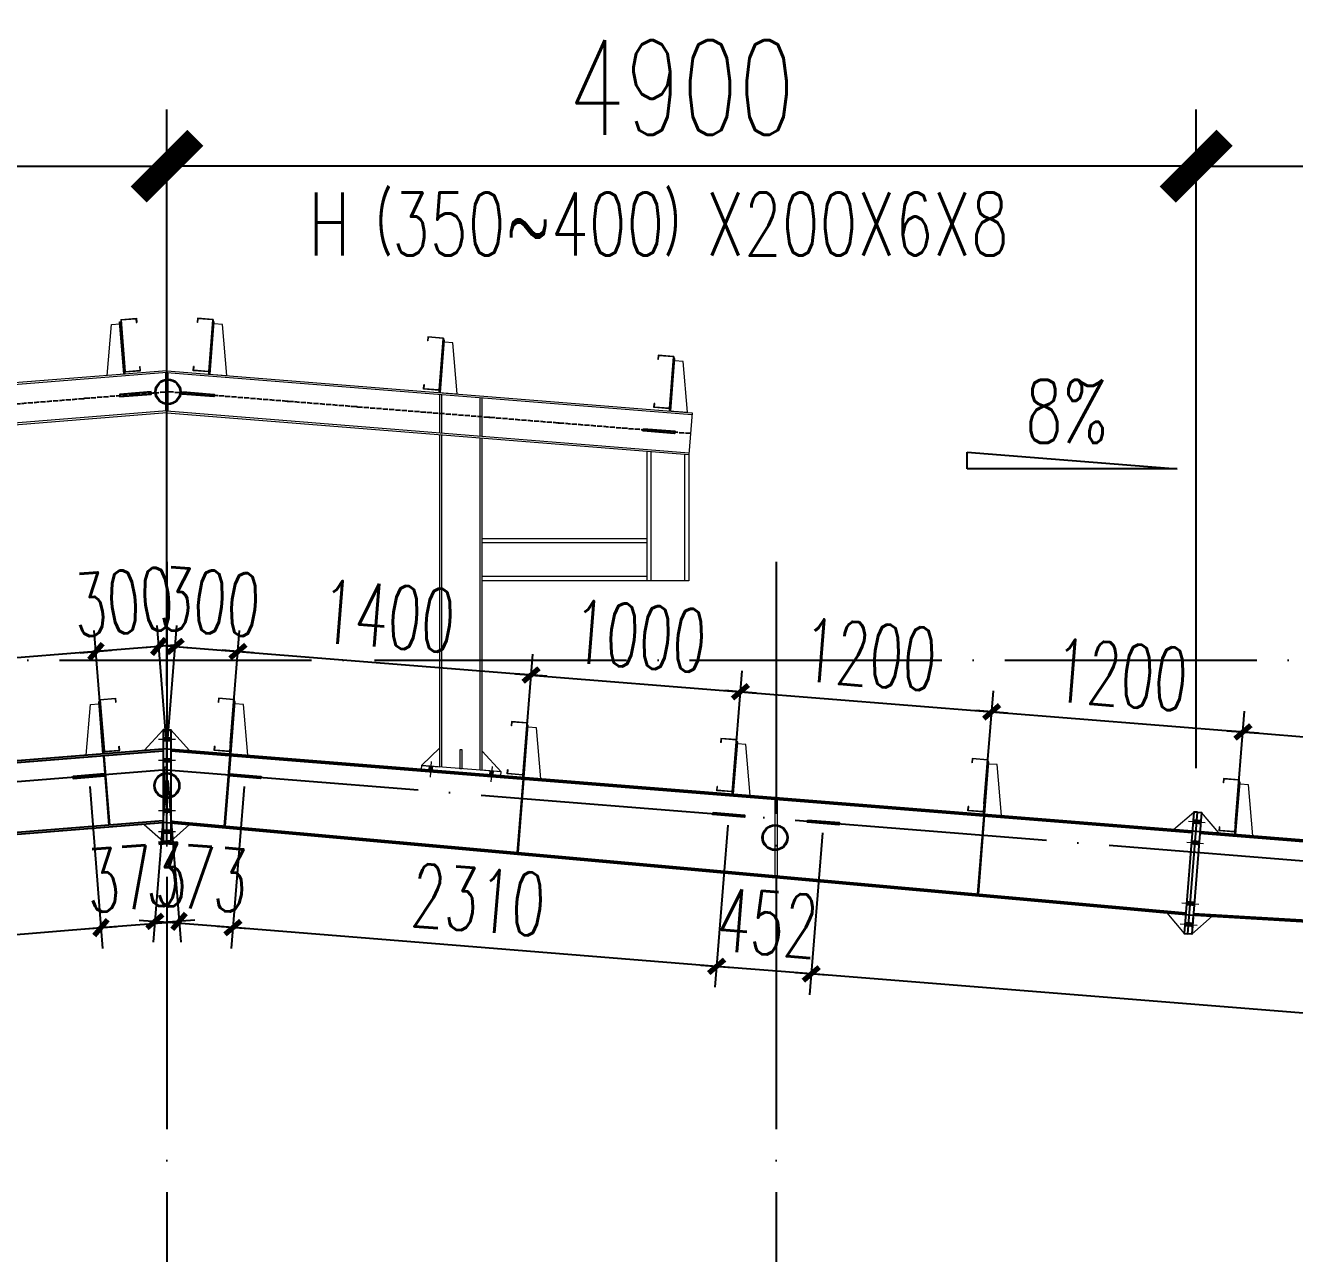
# Model space of a CAD drawing. Header units: inches. Extents: x 129725932 to 129894734, y 55771230 to 55809283.
# Drawn here: x 129763164 to 129769207, y 55796658 to 55802504 of the extents above; entities that cross this region are included whole.
import ezdxf

# ---------------------------------------------------------------- set-up
doc = ezdxf.new("R2010")
doc.units = ezdxf.units.IN
doc.header["$MEASUREMENT"] = 0
doc.linetypes.add('ACAD_ISO04W100', pattern=[30, 24, -3, 0, -3])
for name, color, linetype in [('8', 4, 'Continuous'), ('DIM', 3, 'Continuous'), ('文字', 4, 'Continuous'), ('细线', 37, 'Continuous'), ('轴线', 1, 'ACAD_ISO04W100'), ('钢柱', 6, 'Continuous'), ('钢梁', 3, 'Continuous')]:
    doc.layers.add(name, color=color, linetype=linetype)
for name, color, linetype, lineweight in [('Bolt', 252, 'Continuous', 9), ('墙体', 4, 'Continuous', 5), ('标注', 8, 'Continuous', 9), ('灰线', 253, 'Continuous', 5), ('黄线', 2, 'Continuous', 13)]:
    doc.layers.add(name, color=color, linetype=linetype, lineweight=lineweight)
doc.styles.add('DIM_FONT', font='romans.shx', dxfattribs={"width": 0.618, "bigfont": '1hztxt.shx'})
doc.styles.add('西文', font='romans.shx', dxfattribs={"width": 0.7})
doc.dimstyles.new('ISO-150', dxfattribs={"dimscale": 150, "dimtxt": 3, "dimasz": 1.8, "dimexe": 1.8, "dimexo": 2, "dimgap": 1, "dimtad": 1, "dimdec": 0, "dimlfac": -1, "dimtxsty": '西文', "dimblk": 'ARCHTICK', "dimcen": 2.5, "dimclrd": 7, "dimclre": 7, "dimclrt": 4, "dimadec": 0, "dimazin": 0, "dimtfac": 1, "dimtdec": 0, "dimtix": 1, "dimtmove": 2, "dimatfit": 3, "dimfxl": 0, "dimlwd": 25, "dimlwe": 25, "dimarcsym": 0})
doc.dimstyles.new('WGH钢架', dxfattribs={"dimtxt": 300, "dimasz": 0.5, "dimexe": 100, "dimexo": 50, "dimgap": 75, "dimtad": 1, "dimdec": 0, "dimzin": 0, "dimdsep": 46, "dimtxsty": 'DIM_FONT', "dimblk1": '_DIMX', "dimblk2": '_DIMX', "dimsah": 1, "dimcen": 0.09, "dimclrd": 3, "dimclre": 3, "dimclrt": 7, "dimadec": 0, "dimazin": 0, "dimtfac": 1, "dimtdec": 0, "dimtix": 1, "dimtmove": 2, "dimatfit": 3, "dimldrblk": '_DIMX', "dimfxl": 0, "dimtolj": 1, "dimtzin": 0, "dimarcsym": 0})

# ---------------------------------------------------------------- blocks, each defined once
blk = doc.blocks.new('_ArchTick')
at = {"color": 0, "linetype": 'ByBlock', "const_width": 0.4}
blk.add_lwpolyline([(-0.5, -0.5), (0.5, 0.5)], dxfattribs=at)
blk = doc.blocks.new('*D11')
at = {"layer": 'Defpoints', "color": 0}
for p in [(129763838.4, 55801833.7), (129763838.4, 55799060.4), (129758438.4, 55798628.4)]:
    blk.add_point(p, dxfattribs=at)
at = {"layer": '标注', "color": 7, "lineweight": 25}
for p, q in [((129758438.4, 55798928.4), (129758438.4, 55802103.7)), ((129763838.4, 55799360.4), (129763838.4, 55802103.7)), ((129758438.4, 55801833.7), (129763838.4, 55801833.7))]:
    blk.add_line(p, q, dxfattribs=at)
at = {"layer": '标注', "color": 7, "lineweight": 25, "xscale": 270, "yscale": 270, "zscale": 270, "rotation": 180}
blk.add_blockref('_ArchTick', (129758438.4, 55801833.7), dxfattribs=at)
at = {"layer": '标注', "color": 7, "lineweight": 25, "xscale": 270, "yscale": 270, "zscale": 270}
blk.add_blockref('_ArchTick', (129763838.4, 55801833.7), dxfattribs=at)
at = {"layer": '标注', "color": 4, "insert": (129761138.4, 55802208.7), "char_height": 450, "attachment_point": 5, "style": '西文'}
blk.add_mtext('5400', dxfattribs=at)
blk = doc.blocks.new('*D31')
at = {"layer": 'Defpoints', "color": 0}
for p in [(129773743.4, 55801833.7), (129768738.4, 55798668.4), (129773743.4, 55798268)]:
    blk.add_point(p, dxfattribs=at)
at = {"layer": '标注', "color": 7, "lineweight": 25}
for p, q in [((129768738.4, 55798968.4), (129768738.4, 55802103.7)), ((129773743.4, 55798568), (129773743.4, 55802103.7)), ((129768738.4, 55801833.7), (129773743.4, 55801833.7))]:
    blk.add_line(p, q, dxfattribs=at)
at = {"layer": '标注', "color": 7, "lineweight": 25, "xscale": 270, "yscale": 270, "zscale": 270, "rotation": 180}
blk.add_blockref('_ArchTick', (129768738.4, 55801833.7), dxfattribs=at)
at = {"layer": '标注', "color": 7, "lineweight": 25, "xscale": 270, "yscale": 270, "zscale": 270}
blk.add_blockref('_ArchTick', (129773743.4, 55801833.7), dxfattribs=at)
at = {"layer": '标注', "color": 4, "insert": (129771240.9, 55802208.7), "char_height": 450, "attachment_point": 5, "style": '西文'}
blk.add_mtext('5005', dxfattribs=at)
blk = doc.blocks.new('*D32')
at = {"layer": 'Defpoints', "color": 0}
for p in [(129763838.4, 55801833.7), (129763838.4, 55799060.4), (129768738.4, 55798668.4)]:
    blk.add_point(p, dxfattribs=at)
at = {"layer": '标注', "color": 7, "lineweight": 25}
for p, q in [((129763838.4, 55799360.4), (129763838.4, 55802103.7)), ((129768738.4, 55798968.4), (129768738.4, 55802103.7)), ((129768738.4, 55801833.7), (129763838.4, 55801833.7))]:
    blk.add_line(p, q, dxfattribs=at)
at = {"layer": '标注', "color": 7, "lineweight": 25, "xscale": 270, "yscale": 270, "zscale": 270, "rotation": 180}
blk.add_blockref('_ArchTick', (129763838.4, 55801833.7), dxfattribs=at)
at = {"layer": '标注', "color": 7, "lineweight": 25, "xscale": 270, "yscale": 270, "zscale": 270}
blk.add_blockref('_ArchTick', (129768738.4, 55801833.7), dxfattribs=at)
at = {"layer": '标注', "color": 4, "insert": (129766288.4, 55802208.7), "char_height": 450, "attachment_point": 5, "style": '西文'}
blk.add_mtext('4900', dxfattribs=at)
blk = doc.blocks.new('CC250')
at = {"layer": '黄线'}
for p, q in [((128542847.9, 56084036), (128542863.8, 56084278.8)), ((128542863.8, 56084278.8), (128542903.6, 56084282.7)), ((128542902.6, 56084292.7), (128542908.6, 56084293.3)), ((128542927.5, 56084043.9), (128542902.6, 56084292.7)), ((128542907.6, 56084303.2), (128542982.2, 56084310.7)), ((128542907.6, 56084303.2), (128542932.4, 56084054.5)), ((128542933.4, 56084044.5), (128542908.6, 56084293.3)), ((128542910, 56084301.3), (128542980.2, 56084308.3)), ((128542910, 56084301.3), (128542934.4, 56084056.9)), ((128542980.2, 56084308.3), (128542982, 56084290.6)), ((128542982, 56084290.6), (128542984.2, 56084290.8)), ((128542982.2, 56084310.7), (128542984.2, 56084290.8)), ((128542906.6, 56084252.9), (128542914.7, 56084253.7)), ((128542921.5, 56084103.6), (128542929.6, 56084104.4)), ((128542933.4, 56084044.5), (128542847.9, 56084036)), ((128542932.4, 56084054.5), (128543007.1, 56084061.9)), ((128542934.4, 56084056.9), (128543004.7, 56084063.9)), ((128543002.9, 56084081.6), (128543005.1, 56084081.8)), ((128543004.7, 56084063.9), (128543002.9, 56084081.6)), ((128543007.1, 56084061.9), (128543005.1, 56084081.8))]:
    blk.add_line(p, q, dxfattribs=at)
at = {"layer": '黄线', "const_width": 14}
for points in [[(128542906.6, 56084252.9), (128542914.7, 56084253.7)], [(128542921.5, 56084103.6), (128542929.6, 56084104.4)]]:
    blk.add_lwpolyline(points, dxfattribs=at)
blk = doc.blocks.new('_DIMX')
blk.add_line((-150, 0), (150, 0))
at = {"const_width": 50}
blk.add_lwpolyline([(-70, -70), (70, 70)], dxfattribs=at)
blk = doc.blocks.new('*D58')
at = {"layer": 'Defpoints', "color": 0}
for p in [(129763500.4, 55799523.5), (129763539.3, 55799036.5), (129763838.4, 55799060.4)]:
    blk.add_point(p, dxfattribs=at)
at = {"layer": 'DIM', "color": 3, "lineweight": -2}
for p, q in [((129763535.3, 55799086.4), (129763492.4, 55799623.2)), ((129763834.4, 55799110.3), (129763791.4, 55799647.1)), ((129763799.4, 55799547.4), (129763500.4, 55799523.5)), ((129763799.9, 55799547.4), (129763800.4, 55799547.5)), ((129763499.9, 55799523.4), (129763499.4, 55799523.4))]:
    blk.add_line(p, q, dxfattribs=at)
at = {"layer": 'DIM', "color": 3, "lineweight": -2, "xscale": 0.5, "yscale": 0.5, "zscale": 0.5}
for p, rotation in [((129763500.4, 55799523.5), 4.573921471756743), ((129763799.4, 55799547.4), 184.5739214717568)]:
    blk.add_blockref('_DIMX', p, dxfattribs=dict(at, rotation=rotation))
at = {"layer": 'DIM', "color": 7, "insert": (129763631.9, 55799759.7), "char_height": 300, "attachment_point": 5, "rotation": 4.57392, "style": 'DIM_FONT'}
blk.add_mtext('\\A1;300', dxfattribs=at)
blk = doc.blocks.new('*D59')
at = {"layer": 'Defpoints', "color": 0}
for p in [(129762104.8, 55799411.8), (129763539.3, 55799036.5), (129762143.8, 55798924.9)]:
    blk.add_point(p, dxfattribs=at)
at = {"layer": 'DIM', "color": 3, "lineweight": -2}
for p, q in [((129763535.3, 55799086.4), (129763492.4, 55799623.2)), ((129762139.8, 55798974.7), (129762096.8, 55799511.5)), ((129763499.9, 55799523.4), (129762105.3, 55799411.9))]:
    blk.add_line(p, q, dxfattribs=at)
at = {"layer": 'DIM', "color": 3, "lineweight": -2, "xscale": 0.5, "yscale": 0.5, "zscale": 0.5}
for p, rotation in [((129763500.4, 55799523.5), 4.573921471752644), ((129762104.8, 55799411.8), 184.5739214717526)]:
    blk.add_blockref('_DIMX', p, dxfattribs=dict(at, rotation=rotation))
at = {"layer": 'DIM', "color": 7, "insert": (129762784.6, 55799691.9), "char_height": 300, "attachment_point": 5, "rotation": 4.57392, "style": 'DIM_FONT'}
blk.add_mtext('\\A1;1400', dxfattribs=at)
blk = doc.blocks.new('*D68')
at = {"layer": 'Defpoints', "color": 0}
for p in [(129764176.4, 55799523.5), (129763838.4, 55799060.4), (129764137.4, 55799036.5)]:
    blk.add_point(p, dxfattribs=at)
at = {"layer": 'DIM', "color": 3, "lineweight": -2}
for p, q in [((129763842.3, 55799110.3), (129763885.3, 55799647.1)), ((129764141.4, 55799086.4), (129764184.3, 55799623.2)), ((129763876.8, 55799547.4), (129763876.3, 55799547.5)), ((129763877.3, 55799547.4), (129764176.4, 55799523.5)), ((129764176.9, 55799523.4), (129764177.4, 55799523.4))]:
    blk.add_line(p, q, dxfattribs=at)
at = {"layer": 'DIM', "color": 3, "lineweight": -2, "xscale": 0.5, "yscale": 0.5, "zscale": 0.5}
for p, rotation in [((129763877.3, 55799547.4), 355.4260785083854), ((129764176.4, 55799523.5), 175.4260785083853)]:
    blk.add_blockref('_DIMX', p, dxfattribs=dict(at, rotation=rotation))
at = {"layer": 'DIM', "color": 7, "insert": (129764044.8, 55799759.7), "char_height": 300, "attachment_point": 5, "rotation": 355.42608, "style": 'DIM_FONT'}
blk.add_mtext('\\A1;300', dxfattribs=at)
blk = doc.blocks.new('*D69')
at = {"layer": 'Defpoints', "color": 0}
for p in [(129765571.9, 55799411.8), (129764137.4, 55799036.5), (129765532.9, 55798924.9)]:
    blk.add_point(p, dxfattribs=at)
at = {"layer": 'DIM', "color": 3, "lineweight": -2}
for p, q in [((129764141.4, 55799086.4), (129764184.3, 55799623.2)), ((129764176.9, 55799523.4), (129765571.4, 55799411.9)), ((129765536.9, 55798974.7), (129765579.9, 55799511.5))]:
    blk.add_line(p, q, dxfattribs=at)
at = {"layer": 'DIM', "color": 3, "lineweight": -2, "xscale": 0.5, "yscale": 0.5, "zscale": 0.5}
for p, rotation in [((129764176.4, 55799523.5), 175.4260784453496), ((129765571.9, 55799411.8), 355.4260784453496)]:
    blk.add_blockref('_DIMX', p, dxfattribs=dict(at, rotation=rotation))
at = {"layer": 'DIM', "color": 7, "insert": (129764892.1, 55799691.9), "char_height": 300, "attachment_point": 5, "rotation": 355.42608, "style": 'DIM_FONT'}
blk.add_mtext('\\A1;1400', dxfattribs=at)
blk = doc.blocks.new('*D70')
at = {"layer": 'Defpoints', "color": 0}
for p in [(129766568.7, 55799332.1), (129765532.9, 55798924.9), (129766529.8, 55798845.1)]:
    blk.add_point(p, dxfattribs=at)
at = {"layer": 'DIM', "color": 3, "lineweight": -2}
for p, q in [((129765536.9, 55798974.7), (129765579.9, 55799511.5)), ((129766533.7, 55798895), (129766576.7, 55799431.8)), ((129765572.4, 55799411.8), (129766568.2, 55799332.1))]:
    blk.add_line(p, q, dxfattribs=at)
at = {"layer": 'DIM', "color": 3, "lineweight": -2, "xscale": 0.5, "yscale": 0.5, "zscale": 0.5}
for p, rotation in [((129765571.9, 55799411.8), 175.4260784453496), ((129766568.7, 55799332.1), 355.4260784453496)]:
    blk.add_blockref('_DIMX', p, dxfattribs=dict(at, rotation=rotation))
at = {"layer": 'DIM', "color": 7, "insert": (129766088.3, 55799596.3), "char_height": 300, "attachment_point": 5, "rotation": 355.42608, "style": 'DIM_FONT'}
blk.add_mtext('\\A1;1000', dxfattribs=at)
blk = doc.blocks.new('*D71')
at = {"layer": 'Defpoints', "color": 0}
for p in [(129767764.9, 55799236.4), (129766529.8, 55798845.1), (129767725.9, 55798749.4)]:
    blk.add_point(p, dxfattribs=at)
at = {"layer": 'DIM', "color": 3, "lineweight": -2}
for p, q in [((129766533.7, 55798895), (129766576.7, 55799431.8)), ((129766569.2, 55799332.1), (129767764.4, 55799236.4)), ((129767729.9, 55798799.3), (129767772.9, 55799336.1))]:
    blk.add_line(p, q, dxfattribs=at)
at = {"layer": 'DIM', "color": 3, "lineweight": -2, "xscale": 0.5, "yscale": 0.5, "zscale": 0.5}
for p, rotation in [((129766568.7, 55799332.1), 175.4260784453496), ((129767764.9, 55799236.4), 355.4260784453496)]:
    blk.add_blockref('_DIMX', p, dxfattribs=dict(at, rotation=rotation))
at = {"layer": 'DIM', "color": 7, "insert": (129767184.7, 55799508.5), "char_height": 300, "attachment_point": 5, "rotation": 355.42608, "style": 'DIM_FONT'}
blk.add_mtext('\\A1;1200', dxfattribs=at)
blk = doc.blocks.new('*D72')
at = {"layer": 'Defpoints', "color": 0}
for p in [(129768961.1, 55799140.7), (129767725.9, 55798749.4), (129768922.1, 55798653.7)]:
    blk.add_point(p, dxfattribs=at)
at = {"layer": 'DIM', "color": 3, "lineweight": -2}
for p, q in [((129767729.9, 55798799.3), (129767772.9, 55799336.1)), ((129767765.4, 55799236.4), (129768960.6, 55799140.7)), ((129768926.1, 55798703.6), (129768969, 55799240.4))]:
    blk.add_line(p, q, dxfattribs=at)
at = {"layer": 'DIM', "color": 3, "lineweight": -2, "xscale": 0.5, "yscale": 0.5, "zscale": 0.5}
for p, rotation in [((129767764.9, 55799236.4), 175.4260784453496), ((129768961.1, 55799140.7), 355.4260784453496)]:
    blk.add_blockref('_DIMX', p, dxfattribs=dict(at, rotation=rotation))
at = {"layer": 'DIM', "color": 7, "insert": (129768380.9, 55799412.8), "char_height": 300, "attachment_point": 5, "rotation": 355.42608, "style": 'DIM_FONT'}
blk.add_mtext('\\A1;1200', dxfattribs=at)
blk = doc.blocks.new('*D73')
at = {"layer": 'Defpoints', "color": 0}
for p in [(129770157.3, 55799045), (129768922.1, 55798653.7), (129770118.3, 55798558.1)]:
    blk.add_point(p, dxfattribs=at)
at = {"layer": 'DIM', "color": 3, "lineweight": -2}
for p, q in [((129768926.1, 55798703.6), (129768969, 55799240.4)), ((129768961.6, 55799140.7), (129770156.8, 55799045.1)), ((129770122.3, 55798607.9), (129770165.2, 55799144.7))]:
    blk.add_line(p, q, dxfattribs=at)
at = {"layer": 'DIM', "color": 3, "lineweight": -2, "xscale": 0.5, "yscale": 0.5, "zscale": 0.5}
for p, rotation in [((129768961.1, 55799140.7), 175.4260784453496), ((129770157.3, 55799045), 355.4260784453496)]:
    blk.add_blockref('_DIMX', p, dxfattribs=dict(at, rotation=rotation))
at = {"layer": 'DIM', "color": 7, "insert": (129769577.1, 55799317.1), "char_height": 300, "attachment_point": 5, "rotation": 355.42608, "style": 'DIM_FONT'}
blk.add_mtext('\\A1;1200', dxfattribs=at)
blk = doc.blocks.new('*D91')
at = {"layer": 'Defpoints', "color": 0}
for p in [(129763466.5, 55798930.4), (129761163.5, 55798746.2), (129763524.2, 55798209.2)]:
    blk.add_point(p, dxfattribs=at)
at = {"layer": 'DIM', "color": 3, "lineweight": -2}
for p, q in [((129763470.5, 55798880.5), (129763532.2, 55798109.6)), ((129761167.5, 55798696.3), (129761229.2, 55797925.3)), ((129761221.7, 55798025), (129763523.7, 55798209.2))]:
    blk.add_line(p, q, dxfattribs=at)
at = {"layer": 'DIM', "color": 3, "lineweight": -2, "xscale": 0.5, "yscale": 0.5, "zscale": 0.5}
for p, rotation in [((129763524.2, 55798209.2), 4.574654299684484), ((129761221.2, 55798025), 184.5746542996845)]:
    blk.add_blockref('_DIMX', p, dxfattribs=dict(at, rotation=rotation))
at = {"layer": 'DIM', "color": 7, "insert": (129762354.8, 55798341.4), "char_height": 300, "attachment_point": 5, "rotation": 4.57465, "style": 'DIM_FONT'}
blk.add_mtext('\\A1;2310', dxfattribs=at)
blk = doc.blocks.new('*D92')
at = {"layer": 'Defpoints', "color": 0}
for p in [(129763838.4, 55798960.1), (129763466.5, 55798930.4), (129763896.1, 55798239)]:
    blk.add_point(p, dxfattribs=at)
at = {"layer": 'DIM', "color": 3, "lineweight": -2}
for p, q in [((129763470.5, 55798880.5), (129763532.2, 55798109.6)), ((129763842.3, 55798910.3), (129763904, 55798139.3)), ((129763524.2, 55798209.2), (129763896.1, 55798239)), ((129763896.6, 55798239), (129763897.1, 55798239.1)), ((129763523.7, 55798209.2), (129763523.2, 55798209.2))]:
    blk.add_line(p, q, dxfattribs=at)
at = {"layer": 'DIM', "color": 3, "lineweight": -2, "xscale": 0.5, "yscale": 0.5, "zscale": 0.5}
for p, rotation in [((129763896.1, 55798239), 184.5746542996845), ((129763524.2, 55798209.2), 4.574654299684502)]:
    blk.add_blockref('_DIMX', p, dxfattribs=dict(at, rotation=rotation))
at = {"layer": 'DIM', "color": 7, "insert": (129763692.2, 55798448.4), "char_height": 300, "attachment_point": 5, "rotation": 4.57465, "style": 'DIM_FONT'}
blk.add_mtext('\\A1;373', dxfattribs=at)
blk = doc.blocks.new('*D94')
at = {"layer": 'Defpoints', "color": 0}
for p in [(129766963.5, 55798710.1), (129773025.9, 55798225.1), (129766905.8, 55797988.9)]:
    blk.add_point(p, dxfattribs=at)
at = {"layer": 'DIM', "color": 3, "lineweight": -2}
for p, q in [((129766959.5, 55798660.3), (129766897.8, 55797889.3)), ((129773022, 55798175.3), (129772960.3, 55797404.2)), ((129772967.7, 55797503.9), (129766906.3, 55797988.9))]:
    blk.add_line(p, q, dxfattribs=at)
at = {"layer": 'DIM', "color": 3, "lineweight": -2, "xscale": 0.5, "yscale": 0.5, "zscale": 0.5}
for p, rotation in [((129766905.8, 55797988.9), 175.4253456860373), ((129772968.2, 55797503.9), 355.4253456860373)]:
    blk.add_blockref('_DIMX', p, dxfattribs=dict(at, rotation=rotation))
at = {"layer": 'DIM', "color": 7, "insert": (129769955, 55797970.7), "char_height": 300, "attachment_point": 5, "rotation": 355.42535, "style": 'DIM_FONT'}
blk.add_mtext('\\A1;6082', dxfattribs=at)
blk = doc.blocks.new('*D95')
at = {"layer": 'Defpoints', "color": 0}
for p in [(129766513.2, 55798746.2), (129766963.5, 55798710.1), (129766455.5, 55798025)]:
    blk.add_point(p, dxfattribs=at)
at = {"layer": 'DIM', "color": 3, "lineweight": -2}
for p, q in [((129766509.2, 55798696.3), (129766447.5, 55797925.3)), ((129766959.5, 55798660.3), (129766897.8, 55797889.3)), ((129766455, 55798025), (129766454.5, 55798025.1)), ((129766905.8, 55797988.9), (129766455.5, 55798025)), ((129766906.3, 55797988.9), (129766906.8, 55797988.9))]:
    blk.add_line(p, q, dxfattribs=at)
at = {"layer": 'DIM', "color": 3, "lineweight": -2, "xscale": 0.5, "yscale": 0.5, "zscale": 0.5}
for p, rotation in [((129766455.5, 55798025), 355.4253456860373), ((129766905.8, 55797988.9), 175.4253456860373)]:
    blk.add_blockref('_DIMX', p, dxfattribs=dict(at, rotation=rotation))
at = {"layer": 'DIM', "color": 7, "insert": (129766698.6, 55798231.2), "char_height": 300, "attachment_point": 5, "rotation": 355.42535, "style": 'DIM_FONT'}
blk.add_mtext('\\A1;452', dxfattribs=at)
blk = doc.blocks.new('*D96')
at = {"layer": 'Defpoints', "color": 0}
for p in [(129764210.2, 55798930.4), (129766513.2, 55798746.2), (129764152.5, 55798209.2)]:
    blk.add_point(p, dxfattribs=at)
at = {"layer": 'DIM', "color": 3, "lineweight": -2}
for p, q in [((129764206.2, 55798880.5), (129764144.5, 55798109.6)), ((129766509.2, 55798696.3), (129766447.5, 55797925.3)), ((129766455, 55798025), (129764153, 55798209.2))]:
    blk.add_line(p, q, dxfattribs=at)
at = {"layer": 'DIM', "color": 3, "lineweight": -2, "xscale": 0.5, "yscale": 0.5, "zscale": 0.5}
for p, rotation in [((129764152.5, 55798209.2), 175.4253456860373), ((129766455.5, 55798025), 355.4253456860373)]:
    blk.add_blockref('_DIMX', p, dxfattribs=dict(at, rotation=rotation))
at = {"layer": 'DIM', "color": 7, "insert": (129765321.9, 55798341.4), "char_height": 300, "attachment_point": 5, "rotation": 355.42535, "style": 'DIM_FONT'}
blk.add_mtext('\\A1;2310', dxfattribs=at)
blk = doc.blocks.new('*D97')
at = {"layer": 'Defpoints', "color": 0}
for p in [(129763838.4, 55798960.1), (129764210.2, 55798930.4), (129763780.7, 55798239)]:
    blk.add_point(p, dxfattribs=at)
at = {"layer": 'DIM', "color": 3, "lineweight": -2}
for p, q in [((129763834.4, 55798910.3), (129763772.7, 55798139.3)), ((129764206.2, 55798880.5), (129764144.5, 55798109.6)), ((129763780.2, 55798239), (129763779.7, 55798239.1)), ((129764152.5, 55798209.2), (129763780.7, 55798239)), ((129764153, 55798209.2), (129764153.5, 55798209.2))]:
    blk.add_line(p, q, dxfattribs=at)
at = {"layer": 'DIM', "color": 3, "lineweight": -2, "xscale": 0.5, "yscale": 0.5, "zscale": 0.5}
for p, rotation in [((129763780.7, 55798239), 355.4253456860373), ((129764152.5, 55798209.2), 175.4253456860373)]:
    blk.add_blockref('_DIMX', p, dxfattribs=dict(at, rotation=rotation))
at = {"layer": 'DIM', "color": 7, "insert": (129763984.5, 55798448.4), "char_height": 300, "attachment_point": 5, "rotation": 355.42535, "style": 'DIM_FONT'}
blk.add_mtext('\\A1;373', dxfattribs=at)

msp = doc.modelspace()

# ---------------------------------------------------------------- linework, layer by layer
at = {"layer": '8'}
for centre, radius in [((129763843.4, 55800759.9), 60.5), ((129763843.4, 55800759.9), 57.2), ((129763838.4, 55798885.4), 60.5), ((129763838.4, 55798885.4), 57.2), ((129766733.4, 55798638), 60.5), ((129766733.4, 55798638), 57.2)]:
    msp.add_circle(centre, radius, dxfattribs=at)
at = {"layer": 'Bolt'}
for p, q in [((129763878.4, 55799105.4), (129763798.4, 55799105.4)), ((129763878.4, 55799005.4), (129763798.4, 55799005.4)), ((129765097, 55798999.9), (129765091.1, 55798926.1)), ((129765386.1, 55798976.8), (129765380.2, 55798903)), ((129763878.4, 55798765.4), (129763798.4, 55798765.4)), ((129768702.1, 55798716.5), (129768781.8, 55798710.1)), ((129763878.4, 55798665.4), (129763798.4, 55798665.4)), ((129768694.1, 55798616.8), (129768773.8, 55798610.4)), ((129768671, 55798327.7), (129768750.7, 55798321.4)), ((129768663, 55798228.1), (129768742.7, 55798221.7))]:
    msp.add_line(p, q, dxfattribs=at)
at = {"layer": 'Bolt', "const_width": 22}
for points in [[(129763688.4, 55800753.2), (129763689.2, 55800743.2)], [(129763988.3, 55800753.2), (129763987.5, 55800743.2)], [(129766181.3, 55800577.7), (129766180.5, 55800567.7)], [(129763820.4, 55799105.4), (129763856.4, 55799105.4)], [(129763820.4, 55799005.4), (129763856.4, 55799005.4)], [(129763466.1, 55798935.4), (129763466.9, 55798925.4)], [(129764210.6, 55798935.4), (129764209.8, 55798925.4)], [(129765092.9, 55798948), (129765095.3, 55798978)], [(129765381.9, 55798924.9), (129765384.3, 55798954.8)], [(129763820.4, 55798765.4), (129763856.4, 55798765.4)], [(129766513.6, 55798751.1), (129766512.8, 55798741.2)], [(129766963.9, 55798715.1), (129766963.1, 55798705.1)], [(129768759.9, 55798711.9), (129768724, 55798714.7)], [(129763820.4, 55798665.4), (129763856.4, 55798665.4)], [(129768751.9, 55798612.2), (129768716, 55798615.1)], [(129768728.8, 55798323.1), (129768692.9, 55798326)], [(129768720.8, 55798223.4), (129768684.9, 55798226.3)]]:
    msp.add_lwpolyline(points, dxfattribs=at)
at = {"layer": '墙体'}
for p, q in [((129763838.4, 55800860.4), (129761338.4, 55800660.4)), ((129763838.4, 55800851.4), (129761339.1, 55800651.5)), ((129763838.4, 55800860.4), (129766338.4, 55800660.4)), ((129763838.4, 55800851.4), (129766337.6, 55800651.5)), ((129765138.4, 55800564.8), (129765138.4, 55800747.4)), ((129765147.4, 55800564.1), (129765147.4, 55800746.7)), ((129765329.4, 55800549.6), (129765329.4, 55800732.1)), ((129765338.4, 55800548.8), (129765338.4, 55800731.4)), ((129763838.4, 55800668.8), (129761353.6, 55800470.1)), ((129763838.4, 55800659.8), (129761354.3, 55800461.1)), ((129763838.4, 55800668.8), (129766323.1, 55800470.1)), ((129763838.4, 55800659.8), (129766322.4, 55800461.1)), ((129766338.4, 55800660.4), (129766322.4, 55800461.1)), ((129765138.4, 55798974.5), (129765138.4, 55800555.8)), ((129765147.4, 55798973.8), (129765147.4, 55800555.1)), ((129765329.4, 55798959.2), (129765329.4, 55800540.5)), ((129765338.4, 55798958.5), (129765338.4, 55800539.8))]:
    msp.add_line(p, q, dxfattribs=at)
for points in [[(129763833.4, 55800851), (129763843.4, 55800851), (129763843.4, 55800668.8), (129763833.4, 55800668.8)], [(129765243.4, 55799056.1), (129765233.4, 55799056.1), (129765233.4, 55798966.9), (129765243.4, 55798966.9)], [(129765429.2, 55798951.2), (129765050.4, 55798981.5), (129765049, 55798963.6), (129765427.8, 55798933.3)]]:
    msp.add_lwpolyline(points, close=True, dxfattribs=at)
for points in [[(129765050.4, 55798981.5), (129765138.4, 55798974.5), (129765138.4, 55799064.5), (129765050.4, 55798981.5)], [(129765429.2, 55798951.2), (129765338.4, 55798958.5), (129765338.4, 55799048.5), (129765429.2, 55798951.2)]]:
    msp.add_lwpolyline(points, dxfattribs=at)
at = {"layer": '灰线'}
for p, q in [((129763534.1, 55799026.1), (129763560.4, 55798697.1)), ((129763540.1, 55799026.6), (129763566.4, 55798697.6)), ((129764136.8, 55799028.5), (129764109.9, 55798692.8)), ((129764142.7, 55799028.1), (129764115.9, 55798692.3)), ((129765532.3, 55798916.9), (129765504.3, 55798566.9)), ((129765538.3, 55798916.4), (129765510.3, 55798566.4)), ((129767725.3, 55798741.5), (129767695.5, 55798369)), ((129767731.3, 55798741), (129767701.5, 55798368.5))]:
    msp.add_line(p, q, dxfattribs=at)
for points in [[(129763820.4, 55799150.4), (129763820.4, 55799059), (129763730.6, 55799051.8), (129763820.4, 55799150.4)], [(129763856.4, 55799150.4), (129763856.4, 55799059), (129763946.1, 55799051.8), (129763856.4, 55799150.4)], [(129768727.6, 55798759.6), (129768720.4, 55798669.9), (129768630.7, 55798677.1), (129768727.6, 55798759.6)], [(129763820.4, 55798620.4), (129763820.4, 55798707.9), (129763730.6, 55798700.7), (129763820.4, 55798620.4)], [(129763856.4, 55798620.4), (129763856.4, 55798707.7), (129763946, 55798699.6), (129763856.4, 55798620.4)], [(129768763.5, 55798756.7), (129768756.3, 55798667), (129768846, 55798659.8), (129768763.5, 55798756.7)], [(129768681.3, 55798181.4), (129768688.5, 55798271.3), (129768598.9, 55798279.4), (129768681.3, 55798181.4)], [(129768717.2, 55798178.6), (129768724.4, 55798268.7), (129768814.3, 55798263.4), (129768717.2, 55798178.6)]]:
    msp.add_lwpolyline(points, dxfattribs=at)
for points in [[(129763828.4, 55798975.4), (129763838.4, 55798975.4), (129763838.4, 55798795.4), (129763828.4, 55798795.4)], [(129766733.4, 55798820), (129766743.4, 55798820), (129766743.4, 55798455.9), (129766733.4, 55798455.9)]]:
    msp.add_lwpolyline(points, close=True, dxfattribs=at)
at = {"layer": '轴线'}
for p in [(129761346.3, 55800560.8), (129766330.4, 55800560.8)]:
    msp.add_line(p, (129763838.4, 55800760.1), dxfattribs=at)
at = {"layer": '轴线', "ltscale": 50}
for p, q in [((129763838.4, 55799950.5), (129763838.4, 55783168.9)), ((129766738.4, 55799950.5), (129766738.4, 55783168.9)), ((129731824.5, 55799481.9), (129776015.6, 55799481.9)), ((129763838.4, 55798960.1), (129753938.4, 55798168.1)), ((129763838.4, 55798960.1), (129773738.4, 55798168.1))]:
    msp.add_line(p, q, dxfattribs=at)
at = {"layer": '钢柱'}
for p, q in [((129767648.4, 55800393.2), (129767648.4, 55800473.2)), ((129767648.4, 55800473.2), (129768648.4, 55800393.2)), ((129768648.4, 55800393.2), (129767648.4, 55800393.2))]:
    msp.add_line(p, q, dxfattribs=at)
at = {"layer": '钢梁'}
for p, q in [((129763838.4, 55799060.4), (129758438.4, 55798628.4)), ((129763820.4, 55799049), (129758457.1, 55798619.9)), ((129763838.4, 55799060.4), (129768738.4, 55798668.4)), ((129763856.4, 55799051), (129768719.8, 55798661.9)), ((129763820.4, 55798717.9), (129761177.6, 55798506.5)), ((129763838.4, 55798709.3), (129761178.4, 55798496.5)), ((129763838.4, 55798709.3), (129768706.5, 55798269.7)), ((129763856.4, 55798715.7), (129768689.2, 55798279.3)), ((129768738.4, 55798668.4), (129773743.4, 55798268)), ((129768755.7, 55798659), (129773733.4, 55798260.8)), ((129768725.1, 55798276.6), (129773408.4, 55798001.9)), ((129768706.5, 55798269.7), (129773408.4, 55797993.9))]:
    msp.add_line(p, q, dxfattribs=at)
for points in [[(129763763.2, 55800759.1), (129763613.7, 55800747.2), (129763614.5, 55800737.2), (129763764, 55800749.2)], [(129763913.5, 55800759.1), (129764063, 55800747.2), (129764062.2, 55800737.2), (129763912.7, 55800749.2)], [(129766106.5, 55800583.7), (129766256, 55800571.7), (129766255.2, 55800561.8), (129766105.7, 55800573.7)], [(129763838.4, 55799150.4), (129763820.4, 55799150.4), (129763820.4, 55798620.4), (129763838.4, 55798620.4)], [(129763838.4, 55799150.4), (129763856.4, 55799150.4), (129763856.4, 55798620.4), (129763838.4, 55798620.4)], [(129763540.9, 55798941.3), (129763391.4, 55798929.4), (129763392.2, 55798919.4), (129763541.7, 55798931.4)], [(129764135.8, 55798941.3), (129764285.3, 55798929.4), (129764284.5, 55798919.4), (129764135, 55798931.4)], [(129768745.5, 55798758.2), (129768727.6, 55798759.6), (129768681.3, 55798181.4), (129768699.3, 55798180)], [(129766438.8, 55798757.1), (129766588.4, 55798745.1), (129766587.6, 55798735.2), (129766438, 55798747.1)], [(129766889.2, 55798721.1), (129767038.7, 55798709.1), (129767037.9, 55798699.2), (129766888.4, 55798711.1)], [(129768745.5, 55798758.2), (129768763.5, 55798756.7), (129768717.2, 55798178.6), (129768699.3, 55798180)]]:
    msp.add_lwpolyline(points, close=True, dxfattribs=at)
at = {"layer": '黄线'}
for p, q in [((129766122.4, 55800477.1), (129766122.4, 55799860.4)), ((129766142.4, 55800477.1), (129766142.4, 55799860.4)), ((129766302.4, 55800461.1), (129766302.4, 55799860.4)), ((129766322.4, 55800461.1), (129766322.4, 55799860.4)), ((129766122.4, 55800060.4), (129765338.4, 55800060.4)), ((129766122.4, 55800040.4), (129765338.4, 55800040.4)), ((129766122.4, 55799880.4), (129765338.4, 55799880.4)), ((129766122.4, 55799860.4), (129765338.4, 55799860.4)), ((129766322.4, 55799860.4), (129766122.4, 55799860.4))]:
    msp.add_line(p, q, dxfattribs=at)

# ---------------------------------------------------------------- block references
for p, rotation in [((133440.5, 2277789.3), 358.8633281219863), ((133340.9, 2275981.4), 358.8633281219731)]:
    msp.add_blockref('CC250', p, dxfattribs=dict(at, rotation=rotation))
at = {"layer": '黄线', "xscale": -1}
for p, rotation in [((259394236.2, 2277789.3), 1.136671883460316), ((259395332.7, 2277701.6), 1.136671883460316), ((259396429.2, 2277613.9), 1.136671883460316), ((259394335.9, 2275981.4), 1.136671878026903), ((259395731.4, 2275869.7), 1.136671878026903), ((259396728.2, 2275790), 1.136671878026903), ((259397924.5, 2275694.6), 1.13667202980885), ((259399120.7, 2275598.9), 1.13667202980885)]:
    msp.add_blockref('CC250', p, dxfattribs=dict(at, rotation=rotation))

# ---------------------------------------------------------------- texts
at = {"layer": '文字', "lineweight": -3, "ltscale": 1.5, "style": 'DIM_FONT', "width": 0.7}
msp.add_text('H（350~400）X200X6X8', height=300, dxfattribs=at).set_placement((129764512.9, 55801408.3))
at = {"layer": '细线', "color": 4, "lineweight": -3, "style": 'DIM_FONT', "width": 0.7}
msp.add_text('8%%%', height=300, dxfattribs=at).set_placement((129767923.9, 55800516.3))

# ---------------------------------------------------------------- dimensions: what is measured, and where the dimension line sits
at = {"layer": 'DIM'}
for p2, distance, picture, middle in [((129763539.3, 55799036.5), -488.5, '*D58', (129763631.9, 55799759.7)), ((129764137.4, 55799036.5), 488.5, '*D68', (129764044.8, 55799759.7))]:
    dim = msp.add_aligned_dim(p1=(129763838.4, 55799060.4), p2=p2, distance=distance, dimstyle='WGH钢架', dxfattribs=at)
    dim.commit()
    dim.dimension.update_dxf_attribs({"geometry": picture, "text_midpoint": middle})
for base, p1, p2, angle, picture, middle in [((129762104.8, 55799411.8), (129763539.3, 55799036.5), (129762143.8, 55798924.9), 4.57392, '*D59', (129762784.6, 55799691.9)), ((129765571.9, 55799411.8), (129764137.4, 55799036.5), (129765532.9, 55798924.9), 175.42608, '*D69', (129764892.1, 55799691.9)), ((129766568.7, 55799332.1), (129765532.9, 55798924.9), (129766529.8, 55798845.1), 175.42608, '*D70', (129766088.3, 55799596.3)), ((129767764.9, 55799236.4), (129766529.8, 55798845.1), (129767725.9, 55798749.4), 175.42608, '*D71', (129767184.7, 55799508.5)), ((129768961.1, 55799140.7), (129767725.9, 55798749.4), (129768922.1, 55798653.7), 175.42608, '*D72', (129768380.9, 55799412.8)), ((129770157.3, 55799045), (129768922.1, 55798653.7), (129770118.3, 55798558.1), 175.42608, '*D73', (129769577.1, 55799317.1)), ((129763896.1, 55798239), (129763466.5, 55798930.4), (129763838.4, 55798960.1), 184.57465, '*D92', (129763692.2, 55798448.4)), ((129763780.7, 55798239), (129764210.2, 55798930.4), (129763838.4, 55798960.1), 355.42535, '*D97', (129763984.5, 55798448.4)), ((129763524.2, 55798209.2), (129761163.5, 55798746.2), (129763466.5, 55798930.4), 184.57465, '*D91', (129762354.8, 55798341.4)), ((129764152.5, 55798209.2), (129766513.2, 55798746.2), (129764210.2, 55798930.4), 355.42535, '*D96', (129765321.9, 55798341.4)), ((129766455.5, 55798025), (129766963.5, 55798710.1), (129766513.2, 55798746.2), 355.42535, '*D95', (129766698.6, 55798231.2)), ((129766905.8, 55797988.9), (129773025.9, 55798225.1), (129766963.5, 55798710.1), 355.42535, '*D94', (129769955, 55797970.7))]:
    dim = msp.add_linear_dim(base=base, p1=p1, p2=p2, angle=angle, dimstyle='WGH钢架', dxfattribs=at)
    dim.commit()
    dim.dimension.update_dxf_attribs({"geometry": picture, "text_midpoint": middle})
at = {"layer": '标注'}
dim = msp.add_linear_dim(base=(129763838.4, 55801833.7), p1=(129758438.4, 55798628.4), p2=(129763838.4, 55799060.4), angle=180, dimstyle='ISO-150', dxfattribs=at)
dim.commit()
dim.dimension.update_dxf_attribs({"geometry": '*D11', "text_midpoint": (129761138.4, 55802208.7)})
for base, p2, picture, middle in [((129763838.4, 55801833.7), (129763838.4, 55799060.4), '*D32', (129766288.4, 55802208.7)), ((129773743.4, 55801833.7), (129773743.4, 55798268), '*D31', (129771240.9, 55802208.7))]:
    dim = msp.add_linear_dim(base=base, p1=(129768738.4, 55798668.4), p2=p2, dimstyle='ISO-150', dxfattribs=at)
    dim.commit()
    dim.dimension.update_dxf_attribs({"geometry": picture, "text_midpoint": middle})

doc.saveas('drawing.dxf')
